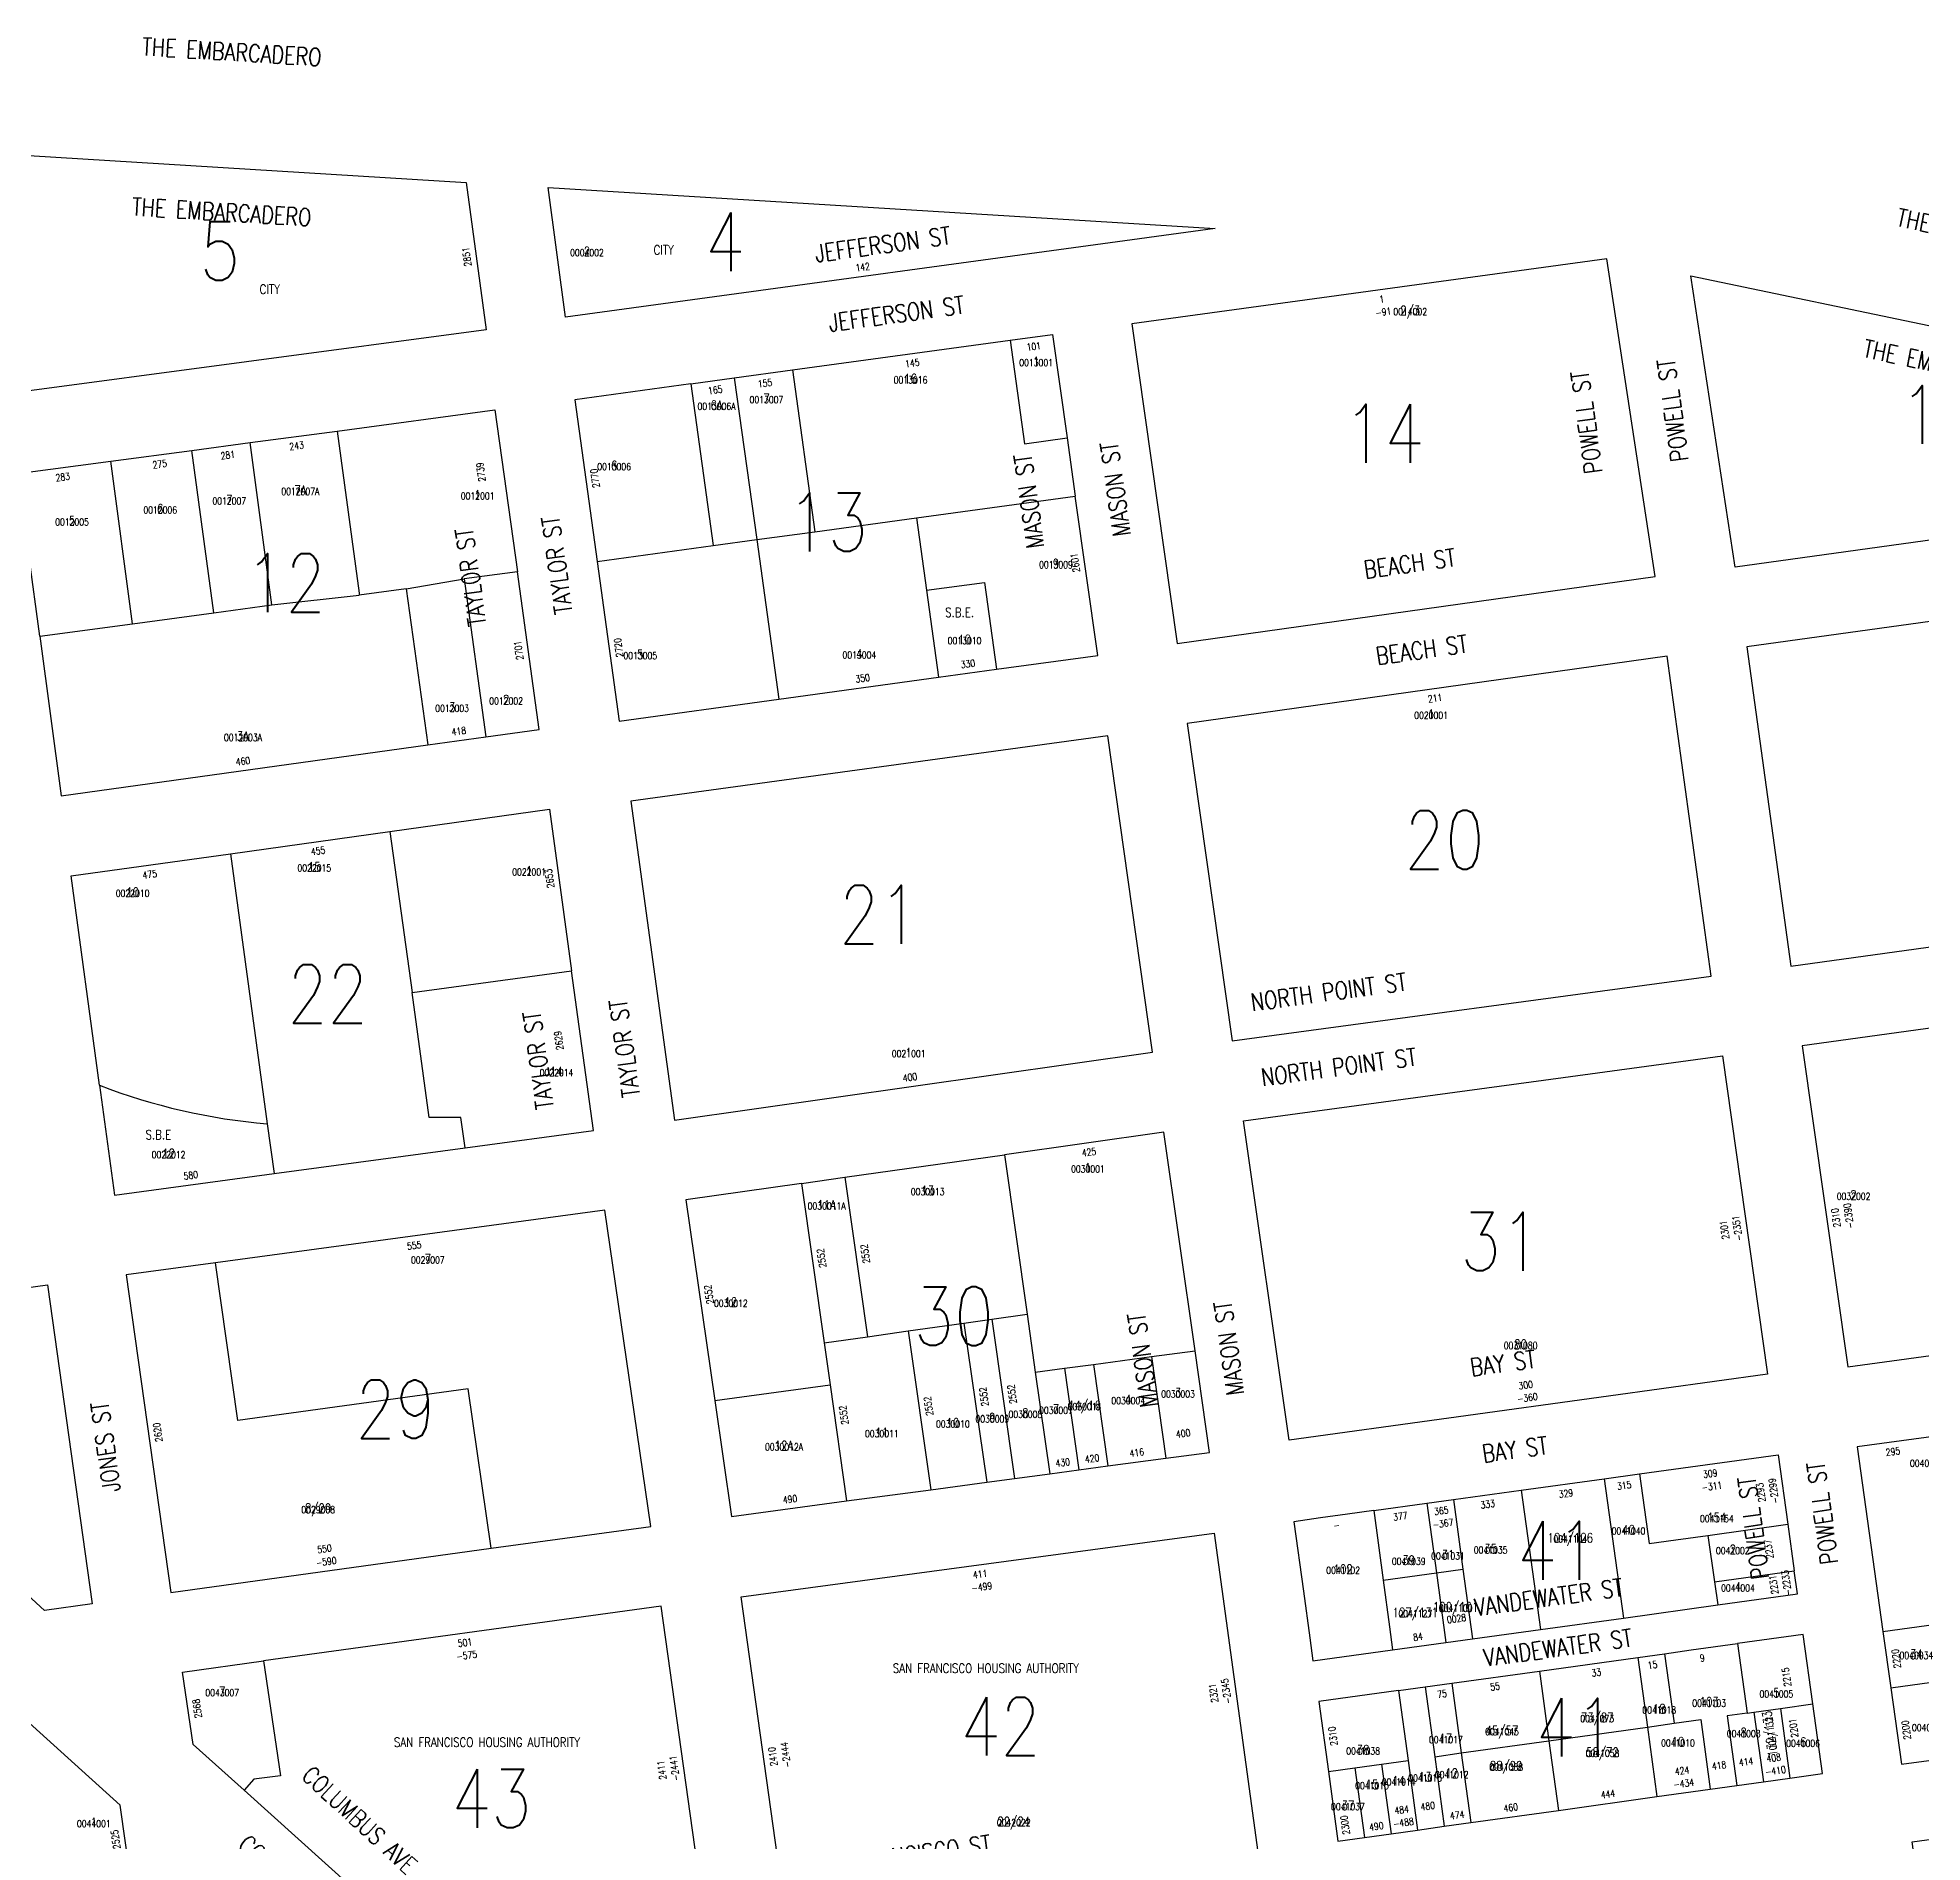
# Model space of a CAD drawing. Header units: feet. Extents: x 6006313 to 6012512, y 2119126 to 2122695.
# Drawn here: x 6007824 to 6009433, y 2121155 to 2122695 of the extents above; entities that cross this region are included whole.
import ezdxf
from ezdxf.enums import TextEntityAlignment as Align

# ---------------------------------------------------------------- set-up
doc = ezdxf.new("R2010")
doc.units = ezdxf.units.FT
doc.header["$LTSCALE"] = 100
doc.header["$MEASUREMENT"] = 0
for name, color, linetype in [('ADDRESS', 1, 'CONTINUOUS'), ('BLKLOT', 2, 'CONTINUOUS'), ('BLOCK_NUMBERS', 3, 'CONTINUOUS'), ('LOT_LINES', 4, 'CONTINUOUS'), ('LOT_NUMBERS', 7, 'CONTINUOUS'), ('ROW', 6, 'CONTINUOUS'), ('ST_NAME_IN_BLK', 7, 'CONTINUOUS'), ('ST_NAME_IN_ST', 6, 'CONTINUOUS')]:
    doc.layers.add(name, color=color, linetype=linetype)
doc.styles.add('ADDTXT', font='ROMANS.shx', dxfattribs={"width": 0.8, "height": 6})
doc.styles.add('BLKLOT', font='ROMANS.shx', dxfattribs={"width": 0.8, "height": 6})
doc.styles.add('BLOCK_NO', font='ROMANS.SHX', dxfattribs={"width": 0.8, "height": 50})
doc.styles.add('LOT_NO', font='ROMANS.shx', dxfattribs={"width": 0.8, "height": 8})
doc.styles.add('SI', font='ROMANS.shx', dxfattribs={"width": 0.8, "height": 15})

msp = doc.modelspace()

# ---------------------------------------------------------------- linework, layer by layer
at = {"layer": 'LOT_LINES'}
for p, q in [((6008468.6, 2122411.4), (6008487.7, 2122273.3)), ((6008574.4, 2122285.2), (6008710, 2122303.7)), ((6008487.7, 2122273.3), (6008574.4, 2122285.2))]:
    msp.add_line(p, q, dxfattribs=at)
for points in [[(6008654.3, 2122436.8), (6008666.6, 2122348.3), (6008703, 2122353.3)], [(6008381.9, 2122399.5), (6008401, 2122261.4)], [(6008419, 2122404.6), (6008438.2, 2122266.5)], [(6008080, 2122359.2), (6008098.7, 2122220.8), (6008098.9, 2122219.2)], [(6007974.8, 2122204.1), (6007956.1, 2122342.7)], [(6008024.3, 2122210.8), (6008005.7, 2122349.3)], [(6007905.4, 2122194.7), (6007886.7, 2122333.5)], [(6008574.4, 2122285.2), (6008583, 2122223.3)], [(6008301.9, 2122247.8), (6008401, 2122261.4)], [(6008401, 2122261.4), (6008438.2, 2122266.5)], [(6008438.2, 2122266.5), (6008487.7, 2122273.3)], [(6008438.2, 2122266.5), (6008457.1, 2122130.3)], [(6008139, 2122224.6), (6008188.3, 2122232.9)], [(6008233.8, 2122239), (6008188.3, 2122232.9)], [(6008188.3, 2122232.9), (6008207, 2122098.2)], [(6008583, 2122223.3), (6008632.5, 2122230), (6008642.8, 2122155.8)], [(6008024.3, 2122210.8), (6008098.9, 2122219.2)], [(6008139, 2122224.6), (6008098.9, 2122219.2)], [(6008139, 2122224.6), (6008157.5, 2122091.3)], [(6008583, 2122223.3), (6008593.3, 2122149)], [(6007905.4, 2122194.7), (6007974.8, 2122204.1)], [(6007974.8, 2122204.1), (6008024.3, 2122210.8)], [(6007826.1, 2122184), (6007905.4, 2122194.7)], [(6008125.1, 2122017.4), (6008143.9, 2121880)], [(6007988.9, 2121998.4), (6008020.4, 2121767.8)], [(6008143.9, 2121880), (6008280.1, 2121898.4)], [(6008189.2, 2121747.4), (6008185.7, 2121773.1), (6008158.5, 2121773.2), (6008143.9, 2121880)], [(6008020.4, 2121767.8), (6008026.2, 2121725.4)], [(6008649.5, 2121741.5), (6008668.9, 2121605.4)], [(6008476.2, 2121716.9), (6008495.6, 2121580.8)], [(6008513.3, 2121722.2), (6008532.7, 2121586)], [(6008211.4, 2121405.5), (6008191.7, 2121541.6), (6007995.1, 2121514.5), (6007976.2, 2121649.3)], [(6008615, 2121597.7), (6008638.8, 2121601.1)], [(6008638.8, 2121601.1), (6008668.9, 2121605.4)], [(6008638.8, 2121601.1), (6008658.2, 2121465.1)], [(6008668.9, 2121605.4), (6008675.9, 2121555.8)], [(6008495.6, 2121580.8), (6008532.7, 2121586)], [(6008532.7, 2121586), (6008567.5, 2121591)], [(6008567.5, 2121591), (6008615, 2121597.7)], [(6008567.5, 2121591), (6008586.8, 2121455.5)], [(6008615, 2121597.7), (6008634.4, 2121461.9)], [(6008495.6, 2121580.8), (6008500.7, 2121544.9)], [(6008725.5, 2121562.5), (6008775.1, 2121569.1)], [(6008775.1, 2121569.1), (6008812.2, 2121574.1)], [(6008775.1, 2121569.1), (6008787.4, 2121482.4)], [(6008675.9, 2121555.8), (6008700.7, 2121559.2)], [(6008675.9, 2121555.8), (6008688.3, 2121469.1)], [(6008700.7, 2121559.2), (6008725.5, 2121562.5)], [(6008700.7, 2121559.2), (6008713.1, 2121472.4)], [(6008725.5, 2121562.5), (6008737.9, 2121475.8)], [(6008402.3, 2121531.7), (6008500.7, 2121544.9)], [(6008500.7, 2121544.9), (6008514.8, 2121445.9)], [(6009161.5, 2121464.9), (6009177.8, 2121346)], [(6009191.7, 2121469.1), (6009199.8, 2121409.6), (6009222.5, 2121412.7), (6009250, 2121416.5)], [(6009010.1, 2121443.9), (6009018.2, 2121384.5)], [(6009032.8, 2121447.1), (6009040.9, 2121387.6)], [(6009090.7, 2121455.1), (6009107, 2121336.2)], [(6008964.7, 2121437.7), (6008972.8, 2121378.2)], [(6009250, 2121416.5), (6009318.1, 2121426)], [(6009250, 2121416.5), (6009255.5, 2121376.9)], [(6008972.8, 2121378.2), (6009018.2, 2121384.5)], [(6008972.8, 2121378.2), (6008978.2, 2121338.6), (6008980.9, 2121318.8)], [(6009018.2, 2121384.5), (6009040.9, 2121387.6)], [(6009018.2, 2121384.5), (6009026.3, 2121325)], [(6009040.9, 2121387.6), (6009049, 2121328.2)], [(6009255.5, 2121376.9), (6009323.6, 2121386.3)], [(6009255.5, 2121376.9), (6009258.3, 2121357.1)], [(6009399.4, 2121334.6), (6009490.2, 2121347)], [(6009190.2, 2121312.4), (6009198.4, 2121252.9)], [(6009212.9, 2121315.5), (6009221.1, 2121256.1)], [(6009275.3, 2121324.1), (6009283.5, 2121264.8)], [(6008017.2, 2121309.3), (6008031.6, 2121211.4), (6008008.8, 2121208.3), (6008000.5, 2121198.9)], [(6009106.1, 2121300.7), (6009114.3, 2121241.2)], [(6009406.1, 2121286.5), (6009474.2, 2121295.8)], [(6008985.9, 2121284.1), (6008994.1, 2121224.5)], [(6009008.6, 2121287.3), (6009016.8, 2121227.6)], [(6009031.3, 2121290.4), (6009039.5, 2121230.8)], [(6009283.5, 2121264.8), (6009266.5, 2121262.4), (6009274.6, 2121203)], [(6009283.5, 2121264.8), (6009289.2, 2121265.6)], [(6009289.2, 2121265.6), (6009311.9, 2121268.7)], [(6009289.2, 2121265.6), (6009297.3, 2121206.1)], [(6009311.9, 2121268.7), (6009339.5, 2121272.6)], [(6009311.9, 2121268.7), (6009320, 2121209.3)], [(6009114.3, 2121241.2), (6009198.4, 2121252.9)], [(6009198.4, 2121252.9), (6009221.1, 2121256.1)], [(6009198.4, 2121252.9), (6009206.5, 2121193.5)], [(6009221.1, 2121256.1), (6009243.8, 2121259.3), (6009251.9, 2121199.8)], [(6009016.8, 2121227.6), (6009039.5, 2121230.8)], [(6009039.5, 2121230.8), (6009114.3, 2121241.2)], [(6009039.5, 2121230.8), (6009047.6, 2121171.3)], [(6009114.3, 2121241.2), (6009122.4, 2121181.8)], [(6008926, 2121215), (6008948.7, 2121218.1)], [(6008948.7, 2121218.1), (6008971.4, 2121221.3)], [(6008948.7, 2121218.1), (6008956.8, 2121158.7)], [(6008971.4, 2121221.3), (6008994.1, 2121224.5)], [(6008971.4, 2121221.3), (6008979.5, 2121161.8)], [(6008994.1, 2121224.5), (6009002.2, 2121165)], [(6009016.8, 2121227.6), (6009024.9, 2121168.2)]]:
    msp.add_lwpolyline(points, dxfattribs=at)
msp.add_lwpolyline([(6007877.2, 2121800.7, 0.070565), (6008020.4, 2121767.8)], format="xyb", dxfattribs=at)
at = {"layer": 'ROW'}
for p, q in [((6008468.6, 2122411.4), (6008654.3, 2122436.8)), ((6008703, 2122353.3), (6008710, 2122303.7))]:
    msp.add_line(p, q, dxfattribs=at)
for points in [[(6007770.5, 2122597.2), (6008190.2, 2122571.4), (6008207.1, 2122445.5), (6007798.2, 2122391)], [(6008260.1, 2122567.2), (6008829.5, 2122532.2), (6008275, 2122456.3)], [(6009163.8, 2122506.2), (6008758.4, 2122450.7), (6008796.9, 2122177.9), (6009205, 2122235)], [(6009235.4, 2122491.7), (6009666.2, 2122401.7), (6009681.7, 2122299.5), (6009273.1, 2122243)], [(6009692.9, 2122231.7), (6009283.2, 2122175), (6009320.7, 2121902.5), (6009730.2, 2121959)], [(6009215.1, 2122167), (6008805.4, 2122109.6), (6008843.8, 2121838.6), (6009252.7, 2121893.9)], [(6008737.8, 2122099.1), (6008330.7, 2122043.3), (6008367.9, 2121771), (6008776, 2121828.9)], [(6009165.1, 2121535.5), (6009028.8, 2121516.6), (6008892.5, 2121497.8), (6008853.6, 2121770.5), (6008990, 2121789), (6009126.3, 2121807.4), (6009262.3, 2121825.8), (6009300.8, 2121554.2)], [(6007650.2, 2121605.1), (6007832.7, 2121630.3), (6007870.8, 2121358.2), (6007830.2, 2121352.5), (6007664.1, 2121505.6), (6007568.5, 2121593.8)], [(6008828.5, 2121418.4), (6008865.8, 2121146.1), (6008463, 2121091.2), (6008424.7, 2121364.2)]]:
    msp.add_lwpolyline(points, close=True, dxfattribs=at)
for points in [[(6008654.3, 2122436.8), (6008690.5, 2122441.7), (6008703, 2122353.3)], [(6008419, 2122404.6), (6008468.6, 2122411.4)], [(6008381.9, 2122399.5), (6008282.8, 2122385.9), (6008301.9, 2122247.8)], [(6008381.9, 2122399.5), (6008419, 2122404.6)], [(6008080, 2122359.2), (6008214.6, 2122377.2), (6008233.8, 2122239)], [(6008005.7, 2122349.3), (6008080, 2122359.2)], [(6007886.7, 2122333.5), (6007956.1, 2122342.7)], [(6007956.1, 2122342.7), (6008005.7, 2122349.3)], [(6007826.1, 2122184), (6007807.4, 2122322.9), (6007886.7, 2122333.5)], [(6008642.8, 2122155.8), (6008729.2, 2122167.6), (6008710, 2122303.7)], [(6008301.9, 2122247.8), (6008320.8, 2122111.6), (6008457.1, 2122130.3)], [(6008207, 2122098.2), (6008252.4, 2122104.5), (6008233.8, 2122239)], [(6007826.1, 2122184), (6007844.5, 2122047.7), (6008157.5, 2122091.3)], [(6008457.1, 2122130.3), (6008593.3, 2122149)], [(6008593.3, 2122149), (6008642.8, 2122155.8)], [(6008157.5, 2122091.3), (6008207, 2122098.2)], [(6008125.1, 2122017.4), (6008261.3, 2122036.3), (6008280.1, 2121898.4)], [(6007988.9, 2121998.4), (6008125.1, 2122017.4)], [(6007877.2, 2121800.7), (6007853.1, 2121979.5), (6007988.9, 2121998.4)], [(6008189.2, 2121747.4), (6008298.7, 2121762.2), (6008280.1, 2121898.4)], [(6009534.7, 2121862.5), (6009330.4, 2121834.3), (6009369.3, 2121560.4), (6009573.6, 2121588.4)], [(6007877.2, 2121800.7), (6007889.9, 2121707), (6008026.2, 2121725.4)], [(6008026.2, 2121725.4), (6008189.2, 2121747.4)], [(6008812.2, 2121574.1), (6008785.6, 2121760.8), (6008649.5, 2121741.5)], [(6008513.3, 2121722.2), (6008649.5, 2121741.5)], [(6008476.2, 2121716.9), (6008377.5, 2121702.9), (6008402.3, 2121531.7)], [(6008476.2, 2121716.9), (6008513.3, 2121722.2)], [(6008211.4, 2121405.5), (6008347.6, 2121424.2), (6008308.6, 2121694.1), (6007976.2, 2121649.3)], [(6007976.2, 2121649.3), (6007899.9, 2121639), (6007937.9, 2121367.8), (6008211.4, 2121405.5)], [(6008787.4, 2121482.4), (6008824.6, 2121487.4), (6008812.2, 2121574.1)], [(6008402.3, 2121531.7), (6008416.6, 2121432.7), (6008514.8, 2121445.9)], [(6009474.1, 2121505.3), (6009377.5, 2121492), (6009399.4, 2121334.6)], [(6008688.3, 2121469.1), (6008713.1, 2121472.4)], [(6008713.1, 2121472.4), (6008737.9, 2121475.8)], [(6008737.9, 2121475.8), (6008787.4, 2121482.4)], [(6009191.7, 2121469.1), (6009214.4, 2121472.2), (6009309.8, 2121485.4), (6009318.1, 2121426)], [(6008586.8, 2121455.5), (6008634.4, 2121461.9)], [(6008634.4, 2121461.9), (6008658.2, 2121465.1)], [(6008658.2, 2121465.1), (6008688.3, 2121469.1)], [(6009090.7, 2121455.1), (6009161.5, 2121464.9)], [(6009161.5, 2121464.9), (6009191.7, 2121469.1)], [(6008514.8, 2121445.9), (6008586.8, 2121455.5)], [(6008964.7, 2121437.7), (6009010.1, 2121443.9)], [(6009010.1, 2121443.9), (6009032.8, 2121447.1)], [(6009032.8, 2121447.1), (6009090.7, 2121455.1)], [(6008964.7, 2121437.7), (6008942.4, 2121434.6), (6008919.3, 2121431.4), (6008896.5, 2121428.2), (6008904.7, 2121368.8), (6008910.1, 2121329.2), (6008912.8, 2121309.4), (6008980.9, 2121318.8)], [(6009318.1, 2121426), (6009323.6, 2121386.3)], [(6009258.3, 2121357.1), (6009326.4, 2121366.5), (6009323.6, 2121386.3)], [(6008000.5, 2121198.9), (6008164.7, 2121051), (6008395.1, 2121081.4), (6008356.6, 2121356.1), (6008017.2, 2121309.3)], [(6009107, 2121336.2), (6009177.8, 2121346)], [(6009177.8, 2121346), (6009258.3, 2121357.1)], [(6009026.3, 2121325), (6009049, 2121328.2)], [(6009049, 2121328.2), (6009107, 2121336.2)], [(6009339.5, 2121272.6), (6009331.2, 2121331.9), (6009275.3, 2121324.1)], [(6009399.4, 2121334.6), (6009406.1, 2121286.5)], [(6008980.9, 2121318.8), (6009026.3, 2121325)], [(6009106.1, 2121300.7), (6009190.2, 2121312.4)], [(6009190.2, 2121312.4), (6009212.9, 2121315.5)], [(6009212.9, 2121315.5), (6009235.6, 2121318.7), (6009275.3, 2121324.1)], [(6008000.5, 2121198.9), (6007957, 2121238.1), (6007947.9, 2121299.8), (6008017.2, 2121309.3)], [(6009031.3, 2121290.4), (6009106.1, 2121300.7)], [(6008985.9, 2121284.1), (6008917.8, 2121274.7), (6008926, 2121215)], [(6008985.9, 2121284.1), (6009008.6, 2121287.3)], [(6009008.6, 2121287.3), (6009031.3, 2121290.4)], [(6009406.1, 2121286.5), (6009415.2, 2121221.1), (6009483.3, 2121230.4)], [(6007907.9, 2121093.7), (6007894.9, 2121186.3), (6007793.4, 2121277.8), (6007724.7, 2121268.1)], [(6009320, 2121209.3), (6009347.7, 2121213.2), (6009339.5, 2121272.6)], [(6008926, 2121215), (6008934.1, 2121155.5), (6008956.8, 2121158.7)], [(6009206.5, 2121193.5), (6009251.9, 2121199.8)], [(6009251.9, 2121199.8), (6009274.6, 2121203)], [(6009274.6, 2121203), (6009297.3, 2121206.1)], [(6009297.3, 2121206.1), (6009320, 2121209.3)], [(6009701.7, 2120914.9), (6009461.9, 2120881.6), (6009424.3, 2121154.8), (6009834, 2121210.8), (6009853, 2121074.7)], [(6009122.4, 2121181.8), (6009206.5, 2121193.5)], [(6009002.2, 2121165), (6009024.9, 2121168.2)], [(6009024.9, 2121168.2), (6009047.6, 2121171.3)], [(6009047.6, 2121171.3), (6009122.4, 2121181.8)], [(6008956.8, 2121158.7), (6008979.5, 2121161.8)], [(6008979.5, 2121161.8), (6009002.2, 2121165)]]:
    msp.add_lwpolyline(points, dxfattribs=at)

# ---------------------------------------------------------------- texts
at = {"layer": 'ADDRESS', "style": 'ADDTXT', "width": 0.8}
for s, rotation, p in [('2851', 97.6753, (6008193.6, 2122508.3)), ('142', 7.6753, (6008529, 2122496.2)), ('1', 7.7954, (6008971.9, 2122468.8)), ('-91', 7.7954, (6008973.4, 2122457.9)), ('101', 7.7954, (6008675, 2122428.5)), ('145', 7.7954, (6008571.3, 2122414.3)), ('165', 7.7954, (6008403.1, 2122391.3)), ('155', 7.7954, (6008445.6, 2122397.1)), ('281', 7.591, (6007987.1, 2122335.7)), ('243', 7.591, (6008045.8, 2122343.6)), ('275', 7.591, (6007929, 2122328)), ('2739', 97.8923, (6008205.7, 2122324.6)), ('2770', 97.8923, (6008303.1, 2122319.3)), ('283', 7.591, (6007846.2, 2122317)), ('2601', 98.0392, (6008712.9, 2122247.2)), ('2720', 97.8923, (6008323.2, 2122174.7)), ('2701', 97.8923, (6008237.9, 2122172.4)), ('330', 7.8017, (6008618.8, 2122157.5)), ('350', 7.8017, (6008528.9, 2122145.2)), ('211', 7.9718, (6009017.5, 2122128.2)), ('418', 7.9223, (6008184.3, 2122100.1)), ('460', 7.9223, (6008000, 2122074.4)), ('455', 7.9223, (6008064.1, 2121997.8)), ('475', 7.9223, (6007920.5, 2121977.8)), ('2653', 97.7752, (6008264.3, 2121977.6)), ('2629', 97.7752, (6008272.1, 2121839.3)), ('400', 8.0741, (6008569.3, 2121804.6)), ('425', 8.0741, (6008722.1, 2121740.7)), ('580', 7.687, (6007955.5, 2121720.9)), ('-2390', 98.0814, (6009373.1, 2121689.6)), ('2301', 98.0814, (6009267.1, 2121677.7)), ('-2351', 98.0814, (6009278, 2121679.2)), ('2310', 98.0814, (6009362.2, 2121688)), ('555', 7.687, (6008146.2, 2121661.1)), ('2552', 98.0741, (6008496.4, 2121653.6)), ('2552', 98.0741, (6008533.7, 2121657.3)), ('2552', 98.2235, (6008400.3, 2121622.6)), ('2552', 97.6383, (6008635, 2121535.3)), ('2552', 97.6383, (6008659, 2121537.5)), ('-360', 7.8721, (6009096.3, 2121531)), ('300', 7.8721, (6009094.8, 2121541.9)), ('2552', 97.6383, (6008515.4, 2121519.6)), ('2552', 97.6383, (6008587.7, 2121527.2)), ('2620', 98.3615, (6007929.8, 2121504.9)), ('400', 7.6383, (6008802.5, 2121500.6)), ('416', 7.6383, (6008762.9, 2121484.2)), ('295', 7.8167, (6009408.3, 2121485.1)), ('430', 7.6383, (6008699.7, 2121475.7)), ('420', 7.6383, (6008724.8, 2121479.1)), ('309', 7.8721, (6009252.3, 2121466.3)), ('315', 7.8721, (6009178.9, 2121456.2)), ('-311', 7.8721, (6009253.8, 2121455.4)), ('2293', 97.9255, (6009298.1, 2121453.5)), ('-2299', 97.9255, (6009309, 2121455)), ('490', 7.6383, (6008466.9, 2121444.5)), ('365', 7.8721, (6009022.8, 2121434.6)), ('333', 7.8721, (6009062.4, 2121440.1)), ('329', 7.8721, (6009129.2, 2121449.3)), ('-', 7.8721, (6008933.4, 2121422.2)), ('377', 7.8721, (6008987.8, 2121429.8)), ('-367', 7.8721, (6009024.3, 2121423.7)), ('550', 7.8371, (6008069.6, 2121402.1)), ('2237', 97.9255, (6009304.9, 2121405.1)), ('-590', 7.8371, (6008071.1, 2121391.2)), ('-499', 7.7542, (6008630.7, 2121369.6)), ('411', 7.7542, (6008629.2, 2121380.5)), ('2231', 97.9255, (6009309.1, 2121374.8)), ('-2233', 97.9255, (6009320, 2121376.3)), ('0028', 7.8721, (6009035.8, 2121342.5)), ('501', 7.7542, (6008189.5, 2121322)), ('84', 7.8721, (6009002.9, 2121326.9)), ('-575', 7.7542, (6008191, 2121311.1)), ('9', 7.8721, (6009245.6, 2121308.9)), ('2220', 97.9255, (6009413.7, 2121311.7)), ('33', 7.8721, (6009155.1, 2121296.4)), ('15', 7.8721, (6009203.1, 2121303)), ('2215', 97.9255, (6009320, 2121296)), ('2321', 98.0171, (6008831, 2121282.4)), ('-2345', 98.0171, (6008841.8, 2121284)), ('75', 7.8721, (6009023.4, 2121278.2)), ('55', 7.8721, (6009068.7, 2121284.5)), ('2568', 98.3615, (6007963.5, 2121269.1)), ('2310', 97.7917, (6008932.9, 2121245.5)), ('2201', 97.9255, (6009326.1, 2121252.5)), ('2200', 97.9255, (6009422.2, 2121250.8)), ('2410', 97.6482, (6008454.9, 2121228.1)), ('-2444', 97.6482, (6008465.8, 2121229.6)), ('2411', 97.6482, (6008360, 2121216.6)), ('-2441', 97.6482, (6008370.9, 2121218.1)), ('424', 7.9354, (6009228.3, 2121212.7)), ('418', 7.9354, (6009259.9, 2121217.1)), ('414', 7.9354, (6009282.9, 2121220.3)), ('-410', 7.9354, (6009308, 2121212.7)), ('408', 7.9354, (6009306.5, 2121223.6)), ('444', 7.9354, (6009165.1, 2121192.8)), ('-434', 7.9354, (6009229.8, 2121201.8)), ('484', 7.9354, (6008989, 2121179.3)), ('480', 7.9354, (6009011.3, 2121182.4)), ('460', 7.9354, (6009082.1, 2121181.2)), ('2300', 97.7917, (6008943.3, 2121169.7)), ('490', 7.9354, (6008967.4, 2121165.2)), ('-488', 7.9354, (6008990.5, 2121168.4)), ('474', 7.9354, (6009036.4, 2121174.8)), ('2525', 97.9706, (6007893.9, 2121157.4))]:
    msp.add_text(s, height=6, rotation=rotation, dxfattribs=at).set_placement(p, align=Align.CENTER)
at = {"layer": 'BLKLOT', "style": 'BLKLOT', "width": 0.8}
for s, p in [('0004002', (6008293.2, 2122508.4)), ('0014002', (6008995.9, 2122458)), ('0013016', (6008569.4, 2122399.9)), ('0013001', (6008676.6, 2122414.6)), ('0013007', (6008446.4, 2122383.1)), ('0013006A', (6008403.8, 2122377.3)), ('0013006', (6008316.4, 2122325.7)), ('0012007A', (6008048.6, 2122304.6)), ('0012006', (6007929, 2122288.7)), ('0012007', (6007987.9, 2122296.5)), ('0012001', (6008199.9, 2122300.8)), ('0012005', (6007853.7, 2122278.6)), ('0013009', (6008693.5, 2122242)), ('0013010', (6008615.5, 2122177.2)), ('0013005', (6008338.7, 2122164.5)), ('0013004', (6008525.7, 2122164.9)), ('0012002', (6008224.2, 2122125.8)), ('0012003', (6008178.1, 2122119.4)), ('0020001', (6009013.7, 2122113.6)), ('0012003A', (6007999.6, 2122094.6)), ('0022015', (6008060.5, 2121983.1)), ('0022001', (6008243.8, 2121979.9)), ('0022010', (6007905.4, 2121961.5)), ('0021001', (6008567.8, 2121824.6)), ('0022014', (6008267.2, 2121808.4)), ('0022012', (6007936.1, 2121738.4)), ('0030001', (6008720.8, 2121726.3)), ('0030011A', (6008497.8, 2121694.7)), ('0030013', (6008584, 2121706.9)), ('0032002', (6009374.3, 2121703)), ('0029007', (6008157.4, 2121648.5)), ('0030012', (6008416, 2121611.6)), ('0031080', (6009090.1, 2121575.6)), ('0030003', (6008797.7, 2121534.2)), ('0030008', (6008667.4, 2121516.8)), ('0030007', (6008693.5, 2121520.3)), ('0030014', (6008717.9, 2121523.5)), ('0030004', (6008755.2, 2121528.5)), ('0030011', (6008544.9, 2121500.3)), ('0030010', (6008605.5, 2121508.5)), ('0030009', (6008639.2, 2121513)), ('0030012A', (6008461.4, 2121489.1)), ('0040017', (6009436.8, 2121474.9)), ('0029008', (6008063.8, 2121435.6)), ('0041154', (6009257.6, 2121427.7)), ('0041104', (6009132.5, 2121410.4)), ('0041040', (6009182.2, 2121417.3)), ('0041039', (6008994.6, 2121391.3)), ('0041031', (6009028.1, 2121396)), ('0041035', (6009064.5, 2121401)), ('0041002', (6009271.2, 2121400.4)), ('0041102', (6008938.6, 2121383.6)), ('0041004', (6009275.6, 2121368.7)), ('0041127', (6009000.2, 2121346.7)), ('0041100', (6009034.7, 2121351.4)), ('0040034', (6009427.9, 2121311)), ('0043007', (6007981.9, 2121279.2)), ('0041005', (6009308.4, 2121278.2)), ('0041073', (6009155.5, 2121257.1)), ('0041018', (6009208.4, 2121264.4)), ('0041103', (6009251, 2121270.3)), ('0041045', (6009074.2, 2121245.9)), ('0041008', (6009280.5, 2121244.2)), ('0040033', (6009438.5, 2121249.5)), ('0041038', (6008955.7, 2121229.5)), ('0041017', (6009026.3, 2121239.2)), ('0041058', (6009160, 2121227.4)), ('0041010', (6009224.4, 2121236.4)), ('0041006', (6009331.2, 2121236.1)), ('0041012', (6009031.3, 2121209.4)), ('0041088', (6009077.8, 2121215.9)), ('0041015', (6008963.3, 2121200)), ('0041014', (6008986, 2121203.1)), ('0041013', (6009008.6, 2121206.3)), ('0041037', (6008942.7, 2121181.9)), ('0044001', (6007872.3, 2121167.5)), ('0042022', (6008657.5, 2121168.2))]:
    msp.add_text(s, height=6, dxfattribs=at).set_placement(p, align=Align.CENTER)
msp.add_text('0041132', height=6, rotation=97.9354, dxfattribs=at).set_placement((6009306.8, 2121247.8), align=Align.CENTER)
at = {"layer": 'BLOCK_NUMBERS', "style": 'BLOCK_NO', "width": 0.8}
for s, p in [('5', (6007980, 2122487.8)), ('4', (6008410.9, 2122495.7)), ('15', (6009448.2, 2122348.2)), ('14', (6008973.5, 2122332.2)), ('13', (6008498.7, 2122256.5)), ('12', (6008035.9, 2122204.6)), ('20', (6009025.3, 2121985.3)), ('21', (6008542.6, 2121921.5)), ('22', (6008071.8, 2121853.7)), ('31', (6009073.2, 2121642.4)), ('30', (6008606.4, 2121578.6)), ('29', (6008129.9, 2121499.3)), ('41', (6009121.1, 2121378.7)), ('42', (6008646.1, 2121228.5)), ('41', (6009137, 2121227.7)), ('43', (6008211.5, 2121166.9))]:
    msp.add_text(s, height=50, dxfattribs=at).set_placement(p, align=Align.CENTER)
at = {"layer": 'LOT_NUMBERS', "style": 'LOT_NO', "width": 0.8}
for s, p in [('CITY', (6008358.7, 2122509.8)), ('2', (6008293.2, 2122508.4)), ('CITY', (6008022.5, 2122476.2)), ('2/3', (6008995.9, 2122458)), ('1', (6008676.6, 2122414.6)), ('16', (6008569.4, 2122399.9)), ('7', (6008446.4, 2122383.1)), ('6A', (6008403.8, 2122377.3)), ('6', (6008316.4, 2122325.7)), ('7A', (6008048.6, 2122304.6)), ('1', (6008199.9, 2122300.8)), ('6', (6007929, 2122288.7)), ('7', (6007987.9, 2122296.5)), ('5', (6007853.7, 2122278.6)), ('9', (6008693.5, 2122242)), ('S.B.E.', (6008611.3, 2122200.4)), ('10', (6008615.5, 2122177.2)), ('5', (6008338.7, 2122164.5)), ('4', (6008525.7, 2122164.9)), ('2', (6008224.2, 2122125.8)), ('3', (6008178.1, 2122119.4)), ('1', (6009013.7, 2122113.6)), ('3A', (6007999.6, 2122094.6)), ('15', (6008060.5, 2121983.1)), ('1', (6008243.8, 2121979.9)), ('10', (6007905.4, 2121961.5)), ('1', (6008567.8, 2121824.6)), ('14', (6008267.2, 2121808.4)), ('S.B.E', (6007927.4, 2121754.5)), ('12', (6007936.1, 2121738.4)), ('1', (6008720.8, 2121726.3)), ('13', (6008584, 2121706.9)), ('11A', (6008497.8, 2121694.7)), ('2', (6009374.3, 2121703)), ('7', (6008157.4, 2121648.5)), ('12', (6008416, 2121611.6)), ('80', (6009090.1, 2121575.6)), ('4', (6008755.2, 2121528.5)), ('3', (6008797.7, 2121534.2)), ('9', (6008639.2, 2121513)), ('8', (6008667.4, 2121516.8)), ('7', (6008693.5, 2121520.3)), ('14/16', (6008717.9, 2121523.5)), ('11', (6008544.9, 2121500.3)), ('10', (6008605.5, 2121508.5)), ('12A', (6008461.4, 2121489.1)), ('8/29', (6008063.8, 2121435.6)), ('40', (6009182.2, 2121417.3)), ('154', (6009257.6, 2121427.7)), ('35', (6009064.5, 2121401)), ('104/126', (6009132.5, 2121410.4)), ('2', (6009271.2, 2121400.4)), ('102', (6008938.6, 2121383.6)), ('39', (6008994.6, 2121391.3)), ('31', (6009028.1, 2121396)), ('4', (6009275.6, 2121368.7)), ('100/101', (6009034.7, 2121351.4)), ('127/131', (6009000.2, 2121346.7)), ('34', (6009427.9, 2121311)), ('SAN FRANCISCO HOUSING AUTHORITY', (6008633.7, 2121299.1)), ('7', (6007981.9, 2121279.2)), ('5', (6009308.4, 2121278.2)), ('73/87', (6009155.5, 2121257.1)), ('18', (6009208.4, 2121264.4)), ('103', (6009251, 2121270.3)), ('17', (6009026.3, 2121239.2)), ('45/57', (6009074.2, 2121245.9)), ('8', (6009280.5, 2121244.2)), ('SAN FRANCISCO HOUSING AUTHORITY', (6008207.9, 2121235.9)), ('38', (6008955.7, 2121229.5)), ('58/72', (6009160, 2121227.4)), ('10', (6009224.4, 2121236.4)), ('6', (6009331.2, 2121236.1)), ('12', (6009031.3, 2121209.4)), ('88/99', (6009077.8, 2121215.9)), ('15', (6008963.3, 2121200)), ('14', (6008986, 2121203.1)), ('13', (6009008.6, 2121206.3)), ('37', (6008942.7, 2121181.9)), ('1', (6007872.3, 2121167.5)), ('22/24', (6008657.5, 2121168.2))]:
    msp.add_text(s, height=8, dxfattribs=at).set_placement(p, align=Align.CENTER)
msp.add_text('132/133', height=8, rotation=97.9354, dxfattribs=at).set_placement((6009306.8, 2121247.8), align=Align.CENTER)
at = {"layer": 'ST_NAME_IN_BLK', "style": 'SI', "width": 0.8}
for s, rotation, p in [('THE EMBARCADERO ', 356.49, (6007985.1, 2122538.4)), ('JEFFERSON ST', 7.7954, (6008546.7, 2122511)), ('THE EMBARCADERO ', 348.2008, (6009460.5, 2122406.2)), ('POWELL ST', 97.8923, (6009153.8, 2122367.7)), ('MASON ST', 97.8923, (6008678, 2122300.3)), ('TAYLOR ST', 97.8923, (6008201.4, 2122235.5)), ('BEACH ST', 7.9718, (6008996.5, 2122238.6)), ('NORTH POINT ST', 7.6969, (6008927.3, 2121872.9)), ('TAYLOR ST', 97.8923, (6008259.1, 2121823)), ('MASON ST', 97.8923, (6008775, 2121567)), ('BAY ST', 7.8167, (6009076.1, 2121556.1)), ('POWELL ST', 97.8923, (6009296.3, 2121423.7)), ('VANDEWATER ST', 7.8721, (6009115.1, 2121356.2)), ('COLUMBUS AVE', 317.3287, (6008094, 2121168)), ('FRANCISCO ST ', 7.9354, (6008586.1, 2121138.7))]:
    msp.add_text(s, height=15, rotation=rotation, dxfattribs=at).set_placement(p, align=Align.CENTER)
at = {"layer": 'ST_NAME_IN_ST', "style": 'SI', "width": 0.8}
for s, rotation, p in [('THE EMBARCADERO ', 356.49, (6007993.8, 2122675.1)), ('THE EMBARCADERO ', 348.2008, (6009489.2, 2122518)), ('JEFFERSON ST', 7.7954, (6008558.4, 2122451.8)), ('POWELL ST', 97.8923, (6009227.4, 2122377.9)), ('MASON ST', 97.8923, (6008751.7, 2122310.5)), ('TAYLOR ST', 97.8923, (6008275.1, 2122245.7)), ('BEACH ST', 7.9718, (6009006.8, 2122165)), ('TAYLOR ST', 97.8923, (6008332.7, 2121833.2)), ('NORTH POINT ST', 7.6969, (6008935.9, 2121808.8)), ('MASON ST', 97.8923, (6008848.7, 2121577.2)), ('JONES ST', 97.8923, (6007889.8, 2121493)), ('BAY ST', 7.8167, (6009086.3, 2121482.4)), ('POWELL ST', 97.8923, (6009355.2, 2121436.5)), ('VANDEWATER ST', 7.8721, (6009123, 2121313.2)), ('COLUMBUS AVE', 317.3287, (6008039.8, 2121109.2))]:
    msp.add_text(s, height=15, rotation=rotation, dxfattribs=at).set_placement(p, align=Align.CENTER)

doc.saveas('drawing.dxf')
